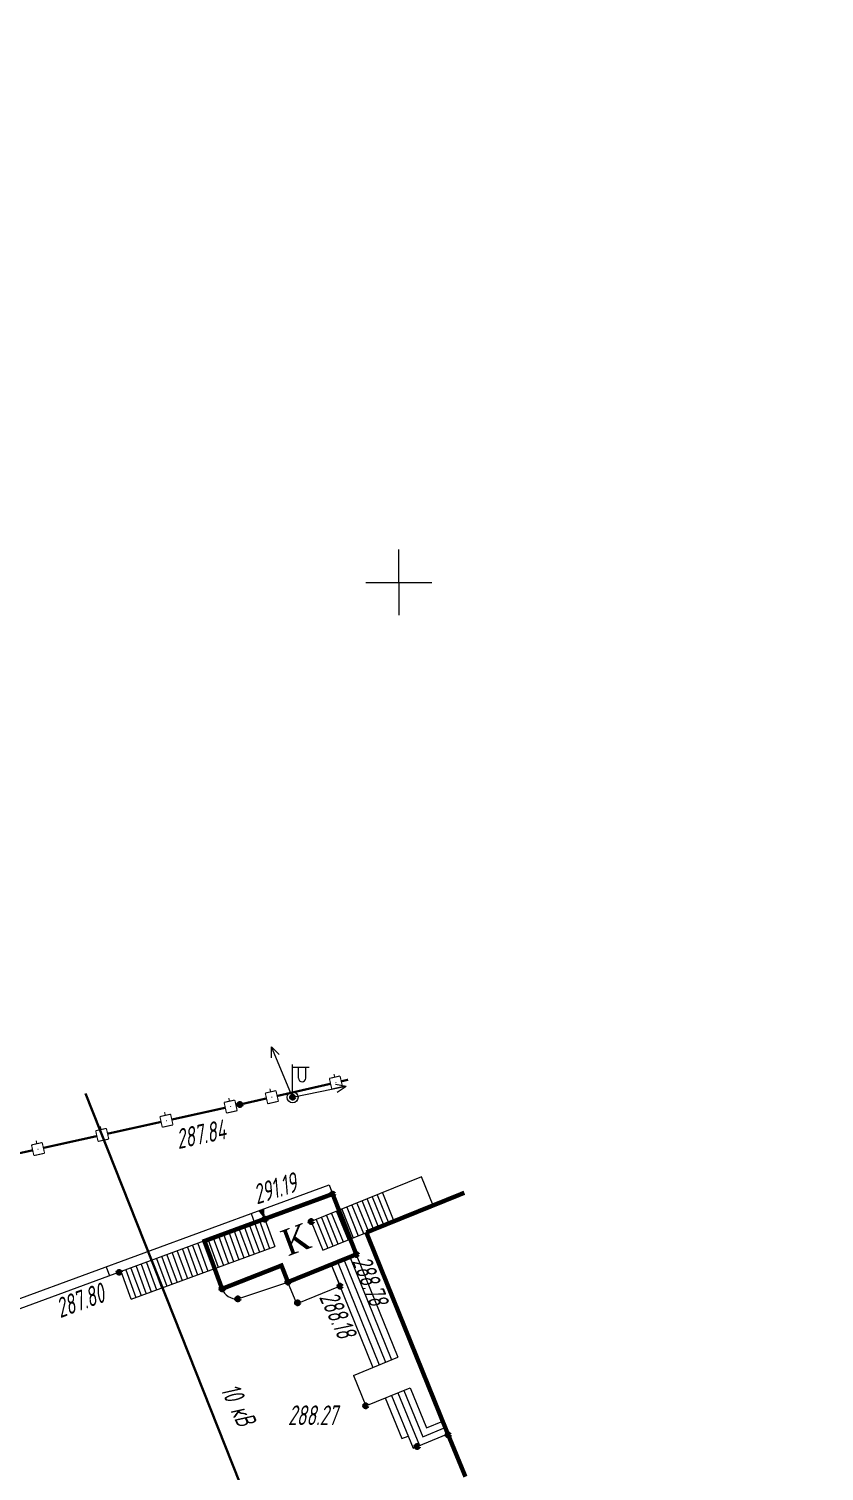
# Model space of a CAD drawing. Header units: metres. Extents: x -857 to 4713, y -766 to 4803.
# Drawn here: x 1773.9 to 1810.2, y 2342.1 to 2407.9 of the extents above; entities that cross this region are included whole.
import ezdxf

# ---------------------------------------------------------------- set-up
doc = ezdxf.new("R2010")
doc.units = ezdxf.units.M
for name, color, linetype, lineweight, transparency in [('51472300', 7, 'Continuous', 18, 0.65), ('82212000', 7, 'Continuous', 18, 0.65), ('Commun', 7, 'Continuous', 18, 0.65), ('GEO_POINTS', 7, 'Continuous', 18, 0.65), ('Grid', 7, 'Continuous', 18, 0.65), ('Otm', 7, 'Continuous', 18, 0.65), ('Sit', 7, 'Continuous', 18, 0.65), ('Text', 7, 'Continuous', 18, 0.65), ('Text_com', 7, 'Continuous', 18, 0.65), ('Us_znak', 7, 'Continuous', 18, 0.65)]:
    doc.layers.add(name, color=color, linetype=linetype, lineweight=lineweight, transparency=transparency)
doc.styles.get("Standard").update_dxf_attribs({"font": 'GOST_0.TTF', "oblique": 15})
doc.styles.add('style1', font='times.ttf', dxfattribs={"height": 1})
doc.linetypes.add('KABELww_500', pattern='A,0.0001,-0.4,[131,ltypeshp.shx,S=0.4,R=90,X=0.4,Y=-0.4],0.2,[131,ltypeshp.shx,S=0.2,R=90,X=0.4,Y=-0.2],3.6,[131,ltypeshp.shx,S=0.2,R=-90,X=-0.4,Y=0.2],0.2,[131,ltypeshp.shx,S=0.4,R=-90,X=-0.4,Y=0.4],-0.8,4,-0.4', length=9.6001)

# ---------------------------------------------------------------- blocks, each defined once
blk = doc.blocks.new('51472300')
for p, q in [((0, 0.5), (0, 3)), ((0, 2.75), (1.5, 2.75)), ((0.54, 1.74), (0.54, 2.75)), ((1.2, 1.74), (1.2, 2.75))]:
    blk.add_line(p, q)
at = {"color": 7}
for radius in [0.5, 0.05]:
    blk.add_circle((0, 0), radius, dxfattribs=at)
blk.add_arc((0.87, 1.75), 0.331, 182.1567, 357.8433)
at = {"oblique": 15}
blk.add_attdef('Z', (1.02, -1.37), '', height=2, dxfattribs=at)
blk = doc.blocks.new('*U263')
at = {"layer": '82212000', "linetype": 'Continuous', "ltscale": 0.5}
for points in [[(5192318.496, 4969139.419, 1), (5192318.495, 4969139.369, 1)], [(5192318.819, 4969136.503, 1), (5192318.839, 4969136.457, 1)], [(5192320.062, 4969133.773, 1), (5192320.083, 4969133.727, 1)], [(5192321.306, 4969131.042, 1), (5192321.327, 4969130.997, 1)], [(5192322.552, 4969128.313, 1), (5192322.573, 4969128.268, 1)], [(5192342.303, 4969126.086, 1), (5192342.352, 4969126.097, 1)], [(5192323.801, 4969125.586, 1), (5192323.822, 4969125.541, 1)], [(5192339.373, 4969125.439, 1), (5192339.422, 4969125.45, 1)], [(5192336.444, 4969124.792, 1), (5192336.493, 4969124.803, 1)], [(5192333.514, 4969124.146, 1), (5192333.563, 4969124.157, 1)], [(5192330.585, 4969123.499, 1), (5192330.634, 4969123.51, 1)], [(5192325.051, 4969122.859, 1), (5192325.072, 4969122.813, 1)], [(5192327.655, 4969122.852, 1), (5192327.704, 4969122.863, 1)]]:
    blk.add_hatch(color=256, dxfattribs=at).paths.add_polyline_path(points, flags=0)
at = {"layer": '82212000', "linetype": 'Continuous', "ltscale": 0.5, "flags": 128}
blk.add_lwpolyline([(5192318.54, 4969140.893, 0.1, 0.1, 0), (5192318.503, 4969139.643, 0, 0, 0)], format="xyseb", dxfattribs=at)
at = {"layer": '82212000', "linetype": 'Continuous', "ltscale": 0.5}
for points, const_width in [([(5192318.238, 4969139.151), (5192318.253, 4969139.651)], 0.05), ([(5192318.253, 4969139.651), (5192318.753, 4969139.636)], 0.05), ([(5192318.753, 4969139.636), (5192318.738, 4969139.136)], 0.05), ([(5192318.746, 4969139.386), (5192318.896, 4969139.382)], 0.05), ([(5192318.738, 4969139.136), (5192318.238, 4969139.151)], 0.05), ([(5192318.498, 4969136.604), (5192318.953, 4969136.811)], 0.05), ([(5192318.705, 4969136.149), (5192318.498, 4969136.604)], 0.05), ([(5192318.953, 4969136.811), (5192319.16, 4969136.356)], 0.05), ([(5192319.056, 4969136.583), (5192319.193, 4969136.646)], 0.05), ([(5192319.16, 4969136.356), (5192318.705, 4969136.149)], 0.05), ([(5192318.933, 4969136.252), (5192319.969, 4969133.977)], 0.1), ([(5192319.741, 4969133.874), (5192320.196, 4969134.081)], 0.05), ([(5192320.196, 4969134.081), (5192320.404, 4969133.626)], 0.05), ([(5192319.949, 4969133.419), (5192319.741, 4969133.874)], 0.05), ([(5192320.404, 4969133.626), (5192319.949, 4969133.419)], 0.05), ([(5192320.176, 4969133.522), (5192321.213, 4969131.247)], 0.1), ([(5192320.3, 4969133.853), (5192320.437, 4969133.916)], 0.05), ([(5192320.985, 4969131.144), (5192321.44, 4969131.351)], 0.05), ([(5192321.44, 4969131.351), (5192321.647, 4969130.896)], 0.05), ([(5192321.192, 4969130.689), (5192320.985, 4969131.144)], 0.05), ([(5192321.647, 4969130.896), (5192321.192, 4969130.689)], 0.05), ([(5192321.544, 4969131.123), (5192321.68, 4969131.186)], 0.05), ([(5192322.231, 4969128.414), (5192322.686, 4969128.622)], 0.05), ([(5192322.439, 4969127.959), (5192322.231, 4969128.414)], 0.05), ([(5192322.894, 4969128.168), (5192322.439, 4969127.959)], 0.05), ([(5192322.667, 4969128.063), (5192323.708, 4969125.791)], 0.1), ([(5192322.686, 4969128.622), (5192322.894, 4969128.168)], 0.05), ([(5192322.79, 4969128.395), (5192322.926, 4969128.457)], 0.05), ([(5192342.029, 4969126.281), (5192342.517, 4969126.389)], 0.05), ([(5192342.137, 4969125.793), (5192342.029, 4969126.281)], 0.05), ([(5192342.273, 4969126.335), (5192342.241, 4969126.482)], 0.05), ([(5192342.517, 4969126.389), (5192342.625, 4969125.901)], 0.05), ([(5192323.48, 4969125.687), (5192323.935, 4969125.895)], 0.05), ([(5192323.689, 4969125.232), (5192323.48, 4969125.687)], 0.05), ([(5192324.143, 4969125.44), (5192323.689, 4969125.232)], 0.05), ([(5192323.935, 4969125.895), (5192324.143, 4969125.44)], 0.05), ([(5192324.039, 4969125.667), (5192324.176, 4969125.73)], 0.05), ([(5192336.712, 4969124.852), (5192339.154, 4969125.391)], 0.1), ([(5192339.1, 4969125.635), (5192339.588, 4969125.742)], 0.05), ([(5192339.207, 4969125.146), (5192339.1, 4969125.635)], 0.05), ([(5192339.344, 4969125.689), (5192339.311, 4969125.835)], 0.05), ([(5192339.588, 4969125.742), (5192339.696, 4969125.254)], 0.05), ([(5192339.642, 4969125.498), (5192342.083, 4969126.037)], 0.1), ([(5192342.625, 4969125.901), (5192342.137, 4969125.793)], 0.05), ([(5192323.916, 4969125.336), (5192324.957, 4969123.063)], 0.1), ([(5192333.783, 4969124.205), (5192336.224, 4969124.744)], 0.1), ([(5192336.17, 4969124.988), (5192336.658, 4969125.096)], 0.05), ([(5192336.278, 4969124.5), (5192336.17, 4969124.988)], 0.05), ([(5192336.414, 4969125.042), (5192336.382, 4969125.188)], 0.05), ([(5192336.658, 4969125.096), (5192336.766, 4969124.608)], 0.05), ([(5192339.696, 4969125.254), (5192339.207, 4969125.146)], 0.05), ([(5192330.853, 4969123.558), (5192333.295, 4969124.097)], 0.1), ([(5192333.241, 4969124.341), (5192333.729, 4969124.449)], 0.05), ([(5192333.349, 4969123.853), (5192333.241, 4969124.341)], 0.05), ([(5192333.485, 4969124.395), (5192333.453, 4969124.542)], 0.05), ([(5192333.729, 4969124.449), (5192333.837, 4969123.961)], 0.05), ([(5192336.766, 4969124.608), (5192336.278, 4969124.5)], 0.05), ([(5192327.924, 4969122.912), (5192330.365, 4969123.451)], 0.1), ([(5192330.311, 4969123.695), (5192330.799, 4969123.802)], 0.05), ([(5192330.419, 4969123.206), (5192330.311, 4969123.695)], 0.05), ([(5192330.555, 4969123.749), (5192330.523, 4969123.895)], 0.05), ([(5192330.799, 4969123.802), (5192330.907, 4969123.314)], 0.05), ([(5192333.837, 4969123.961), (5192333.349, 4969123.853)], 0.05), ([(5192324.73, 4969122.959), (5192325.185, 4969123.167)], 0.05), ([(5192324.938, 4969122.505), (5192324.73, 4969122.959)], 0.05), ([(5192325.185, 4969123.167), (5192325.393, 4969122.713)], 0.05), ([(5192325.289, 4969122.94), (5192325.425, 4969123.003)], 0.05), ([(5192327.382, 4969123.048), (5192327.87, 4969123.156)], 0.05), ([(5192327.49, 4969122.56), (5192327.382, 4969123.048)], 0.05), ([(5192327.626, 4969123.102), (5192327.594, 4969123.248)], 0.05), ([(5192327.87, 4969123.156), (5192327.978, 4969122.668)], 0.05), ([(5192330.907, 4969123.314), (5192330.419, 4969123.206)], 0.05), ([(5192325.393, 4969122.713), (5192324.938, 4969122.505)], 0.05), ([(5192327.978, 4969122.668), (5192327.49, 4969122.56)], 0.05)]:
    blk.add_lwpolyline(points, dxfattribs=dict(at, const_width=const_width))
for points in [[(5192318.488, 4969139.144, 0.1, 0.1, 0), (5192318.435, 4969137.344, 0.1, 0.1, 0), (5192318.725, 4969136.707, 0, 0, 0)], [(5192321.42, 4969130.792, 0.1, 0.1, 0), (5192322.045, 4969129.42, 0.1, 0.1, 0), (5192322.458, 4969128.518, 0, 0, 0)], [(5192325.166, 4969122.609, 0.1, 0.1, 0), (5192325.293, 4969122.331, 0.1, 0.1, 0), (5192327.436, 4969122.804, 0, 0, 0)]]:
    blk.add_lwpolyline(points, format="xyseb", dxfattribs=at)
at = {"layer": '82212000', "ltscale": 0.5, "const_width": 0.1}
blk.add_lwpolyline([(5192342.571, 4969126.145), (5192342.744, 4969126.183)], dxfattribs=at)
blk = doc.blocks.new('мукр')
at = {"layer": 'Sit'}
blk.add_hatch(color=256, dxfattribs=at).paths.add_polyline_path([(0, 0), (0.139, 0.453), (-0.15, 0.452)])
blk = doc.blocks.new('GRID')
at = {"layer": 'Grid', "color": 104}
blk.add_line((-1.5, 0), (1.5, 0), dxfattribs=at)
for points in [[(0, 0), (0, 1.5)], [(0, 0), (0, -1.5)]]:
    blk.add_lwpolyline(points, dxfattribs=at)
blk = doc.blocks.new('NAPR')
at = {"layer": 'Us_znak', "color": 0, "linetype": 'Continuous', "lineweight": -2}
for p in [(-0.191, 2.038), (0.189, 2.037)]:
    blk.add_line(p, (0, 2.5), dxfattribs=at)
blk.add_lwpolyline([(0, 0), (0, 2.5)], dxfattribs=at)
blk = doc.blocks.new('*U273')
at = {"layer": '82212000', "linetype": 'Continuous', "ltscale": 0.5}
for points in [[(5192347.106, 4969127.182, 1), (5192347.155, 4969127.193, 1)], [(5192344.182, 4969126.512, 1), (5192344.23, 4969126.523, 1)]]:
    blk.add_hatch(color=256, dxfattribs=at).paths.add_polyline_path(points, flags=0)
at = {"layer": '82212000', "linetype": 'Continuous', "ltscale": 0.5, "const_width": 0.05}
for points in [[(5192346.831, 4969127.375), (5192347.318, 4969127.487)], [(5192347.075, 4969127.431), (5192347.041, 4969127.577)], [(5192347.318, 4969127.487), (5192347.43, 4969126.999)], [(5192343.907, 4969126.706), (5192344.394, 4969126.817)], [(5192344.15, 4969126.761), (5192344.117, 4969126.908)], [(5192344.394, 4969126.817), (5192344.505, 4969126.33)], [(5192346.942, 4969126.888), (5192346.831, 4969127.375)], [(5192347.43, 4969126.999), (5192346.942, 4969126.888)], [(5192344.018, 4969126.218), (5192343.907, 4969126.706)], [(5192344.505, 4969126.33), (5192344.018, 4969126.218)]]:
    blk.add_lwpolyline(points, dxfattribs=at)
at = {"layer": '82212000', "linetype": 'Continuous', "ltscale": 0.5}
blk.add_lwpolyline([(5192344.45, 4969126.574, 0.1, 0.1, 0), (5192346.887, 4969127.131, 0.1, 0.1, 0)], format="xyseb", dxfattribs=at)
at = {"layer": '82212000', "ltscale": 0.5}
blk.add_lwpolyline([(5192347.374, 4969127.243, 0.1, 0.1, 0), (5192347.687, 4969127.315, 0.1, 0.1, 0)], format="xyseb", dxfattribs=at)
at = {"layer": '82212000', "linetype": 'Continuous', "ltscale": 0.5, "flags": 128}
blk.add_lwpolyline([(5192342.744, 4969126.183, 0.1, 0.1, 0), (5192343.962, 4969126.462, 0, 0, 0)], format="xyseb", dxfattribs=at)

msp = doc.modelspace()

# ---------------------------------------------------------------- linework, layer by layer
msp.add_circle((1927.819, 2018.595), 2784.802)
at = {"layer": 'Commun', "color": 1, "linetype": 'KABELww_500', "lineweight": 30, "elevation": 289.986, "flags": 128}
msp.add_lwpolyline([(1823.243, 2243.929), (1811.25, 2277.229), (1799.041, 2305.063), (1783.528, 2341.564), (1776.489, 2359.324)], dxfattribs=at)
at = {"layer": 'GEO_POINTS', "lineweight": 60}
for centre in [(1785.931, 2359.153, 293.343), (1783.521, 2358.823, 287.844), (1787.756, 2354.743, 291.237), (1784.664, 2353.596, 291.19), (1786.781, 2353.482, 291.221), (1788.837, 2351.988, 288.779), (1778.014, 2351.169, 287.803), (1785.719, 2350.726, 288.103), (1782.713, 2350.417, 287.992), (1783.431, 2349.954, 288.056), (1788.095, 2350.541, 288.177), (1786.159, 2349.78, 288.108), (1789.266, 2345.08, 288.269), (1793.032, 2343.751, 288.458), (1791.611, 2343.228, 288.389)]:
    msp.add_circle(centre, 0.06, dxfattribs=at)
at = {"layer": 'Sit'}
for p, q in [((1791.813, 2355.518), (1786.781, 2353.482)), ((1792.339, 2354.221), (1791.813, 2355.518)), ((1789.562, 2354.607), (1790.087, 2353.31)), ((1789.794, 2354.701), (1790.319, 2353.403)), ((1790.026, 2354.795), (1790.551, 2353.497)), ((1787.306, 2352.184), (1792.339, 2354.221)), ((1787.94, 2353.951), (1788.465, 2352.653)), ((1788.172, 2354.045), (1788.697, 2352.747)), ((1788.404, 2354.139), (1788.929, 2352.841)), ((1788.635, 2354.232), (1789.16, 2352.935)), ((1788.867, 2354.326), (1789.392, 2353.028)), ((1789.099, 2354.42), (1789.624, 2353.122)), ((1789.33, 2354.514), (1789.856, 2353.216)), ((1786.781, 2353.482), (1787.306, 2352.184)), ((1787.013, 2353.576), (1787.538, 2352.278)), ((1787.245, 2353.67), (1787.77, 2352.372)), ((1787.477, 2353.763), (1788.002, 2352.466)), ((1787.708, 2353.857), (1788.233, 2352.559))]:
    msp.add_line(p, q, dxfattribs=at)
at = {"layer": 'Sit', "flags": 128}
for points, elevation in [([(1770.71, 2348.964), (1787.603, 2355.162)], 288.263), ([(1787.603, 2355.162), (1787.756, 2354.743)], 288.103), ([(1783.953, 2353.348), (1784.414, 2352.091)], 288.103), ([(1784.034, 2353.852), (1784.187, 2353.434)], 288.103), ([(1784.187, 2353.434), (1784.649, 2352.177)], 288.103), ([(1784.422, 2353.52), (1784.883, 2352.263)], 288.103), ([(1784.664, 2353.596), (1785.121, 2352.351)], 291.19), ([(1786.781, 2353.482), (1787.306, 2352.184)], 291.221), ([(1782.075, 2352.659), (1782.536, 2351.402)], 288.103), ([(1782.31, 2352.745), (1782.771, 2351.488)], 288.103), ([(1782.545, 2352.831), (1783.006, 2351.574)], 288.103), ([(1782.779, 2352.917), (1783.24, 2351.66)], 288.103), ([(1783.014, 2353.003), (1783.475, 2351.746)], 288.103), ([(1783.249, 2353.089), (1783.71, 2351.833)], 288.103), ([(1783.483, 2353.175), (1783.944, 2351.919)], 288.103), ([(1783.718, 2353.262), (1784.179, 2352.005)], 288.103), ([(1781.912, 2352.599), (1778.109, 2351.204)], 288.103), ([(1778.57, 2349.947), (1785.121, 2352.351)], 287.803), ([(1780.198, 2351.97), (1780.659, 2350.713)], 288.103), ([(1780.432, 2352.056), (1780.893, 2350.799)], 288.103), ([(1780.667, 2352.142), (1781.128, 2350.885)], 288.103), ([(1780.902, 2352.228), (1781.363, 2350.971)], 288.103), ([(1781.136, 2352.314), (1781.597, 2351.058)], 288.103), ([(1781.371, 2352.4), (1781.832, 2351.144)], 288.103), ([(1781.606, 2352.487), (1782.067, 2351.23)], 288.103), ([(1781.84, 2352.573), (1782.302, 2351.316)], 288.103), ([(1788.837, 2351.988), (1790.737, 2347.293)], 288.103), ([(1777.424, 2351.427), (1777.578, 2351.009)], 287.803), ([(1778.555, 2351.367), (1779.016, 2350.11)], 288.103), ([(1778.789, 2351.453), (1779.25, 2350.196)], 288.103), ([(1779.024, 2351.539), (1779.485, 2350.283)], 288.103), ([(1779.259, 2351.625), (1779.72, 2350.369)], 288.103), ([(1779.493, 2351.712), (1779.955, 2350.455)], 288.103), ([(1779.728, 2351.798), (1780.189, 2350.541)], 288.103), ([(1779.963, 2351.884), (1780.424, 2350.627)], 288.103), ([(1787.696, 2351.526), (1789.596, 2346.831)], 288.177), ([(1787.985, 2351.643), (1789.885, 2346.948)], 288.177), ([(1788.275, 2351.761), (1790.175, 2347.066)], 288.177), ([(1788.547, 2351.871), (1790.447, 2347.176)], 288.103), ([(1778.109, 2351.204), (1771.731, 2348.864)], 287.803), ([(1778.57, 2349.947), (1778.109, 2351.204)], 287.803), ([(1778.32, 2351.281), (1778.781, 2350.024)], 288.103), ([(1783.431, 2349.954), (1785.719, 2350.726)], 287.992), ([(1788.704, 2346.47), (1790.737, 2347.293)], 288.269), ([(1788.704, 2346.47), (1789.266, 2345.08)], 288.269), ([(1789.266, 2345.08), (1791.299, 2345.903)], 288.269), ([(1790.158, 2345.441), (1790.91, 2343.585)], 288.177), ([(1790.158, 2345.441), (1790.91, 2343.585)], 288.177), ([(1790.448, 2345.558), (1791.424, 2343.146)], 288.177), ([(1790.738, 2345.675), (1791.713, 2343.265)], 288.177), ([(1791.01, 2345.786), (1791.868, 2343.665)], 288.103), ([(1791.299, 2345.903), (1792.04, 2344.072)], 288.103), ([(1791.868, 2343.665), (1792.896, 2344.085)], 288.389), ([(1792.04, 2344.072), (1792.779, 2344.373)], 288.389), ([(1790.91, 2343.585), (1791.199, 2343.702)], 288.177), ([(1791.424, 2343.146), (1793.014, 2343.796)], 288.389)]:
    msp.add_lwpolyline(points, dxfattribs=dict(at, elevation=elevation))
at = {"layer": 'Sit', "const_width": 0.2, "flags": 128}
for points, elevation in [([(1788.837, 2351.988), (1787.756, 2354.743), (1781.912, 2352.599), (1782.713, 2350.417), (1785.423, 2351.48), (1785.719, 2350.726), (1788.837, 2351.988)], 288.103), ([(1789.294, 2352.989), (1793.768, 2354.799)], 288.481), ([(1793.816, 2341.847), (1793.032, 2343.751), (1789.294, 2352.989)], 288.481)]:
    msp.add_lwpolyline(points, dxfattribs=dict(at, elevation=elevation))
at = {"layer": 'Sit', "elevation": 287.992, "flags": 128}
msp.add_lwpolyline([(1785.719, 2350.726), (1787.696, 2351.526), (1788.095, 2350.541), (1786.118, 2349.74)], close=True, dxfattribs=at)
msp.add_lwpolyline([(1782.713, 2350.417, 0.326193), (1783.431, 2349.954, 8.337179)], format="xyb", dxfattribs=at)

# ---------------------------------------------------------------- block references
at = {"color": 7, "rotation": 20.55347602909507}
msp.add_blockref('мукр', (1784.662, 2353.604, 291.19), dxfattribs=at)
at = {"layer": '51472300', "color": 7, "xscale": 0.5, "yscale": 0.5, "zscale": 0.5}
msp.add_blockref('51472300', (1785.931, 2359.153, 293.343), dxfattribs=at)
at = {"layer": '82212000', "color": 7}
for name in ['*U263', '*U273']:
    msp.add_blockref(name, (-5190559.223, -4966767.36), dxfattribs=at)
at = {"layer": 'Grid', "color": 7, "linetype": 'Continuous'}
msp.add_blockref('GRID', (1790.777, 2382.64), dxfattribs=at)
msp.add_blockref('GRID', (1790.777, 2382.64), dxfattribs=at)
at = {"layer": 'Sit', "color": 7, "linetype": 'Continuous'}
for rotation in [22.63254919406308, 281.7583477352019]:
    msp.add_blockref('NAPR', (1785.931, 2359.153, 293.343), dxfattribs=dict(at, rotation=rotation))

# ---------------------------------------------------------------- texts
at = {"layer": 'Otm', "oblique": 13, "width": 0.8}
for s, rotation, p in [('287.84', 12.14086, (1780.713, 2356.786, 287.844)), ('291.19', 17.94495, (1784.3, 2354.257, 288.263)), ('288.78', 292.00214, (1788.624, 2351.681, 288.103)), ('287.80', 20.14855, (1775.324, 2349.072, 287.803)), ('288.18', 294.70137, (1787.125, 2350.039, 288.177))]:
    msp.add_text(s, height=0.9, rotation=rotation, dxfattribs=at).set_placement(p)
msp.add_text('288.27', height=0.9, dxfattribs=at).set_placement((1785.717, 2344.2, 288.269))
at = {"layer": 'Text', "color": 7, "style": 'style1'}
msp.add_text('К', height=1.2, rotation=20.53325, dxfattribs=at).set_placement((1785.711, 2351.893, -285.654))
at = {"layer": 'Text_com', "color": 1, "oblique": 13, "width": 0.8}
msp.add_text('10 кВ ', height=0.9, rotation=295.65484, dxfattribs=at).set_placement((1782.622, 2345.818, 568.007))

doc.saveas('drawing.dxf')
